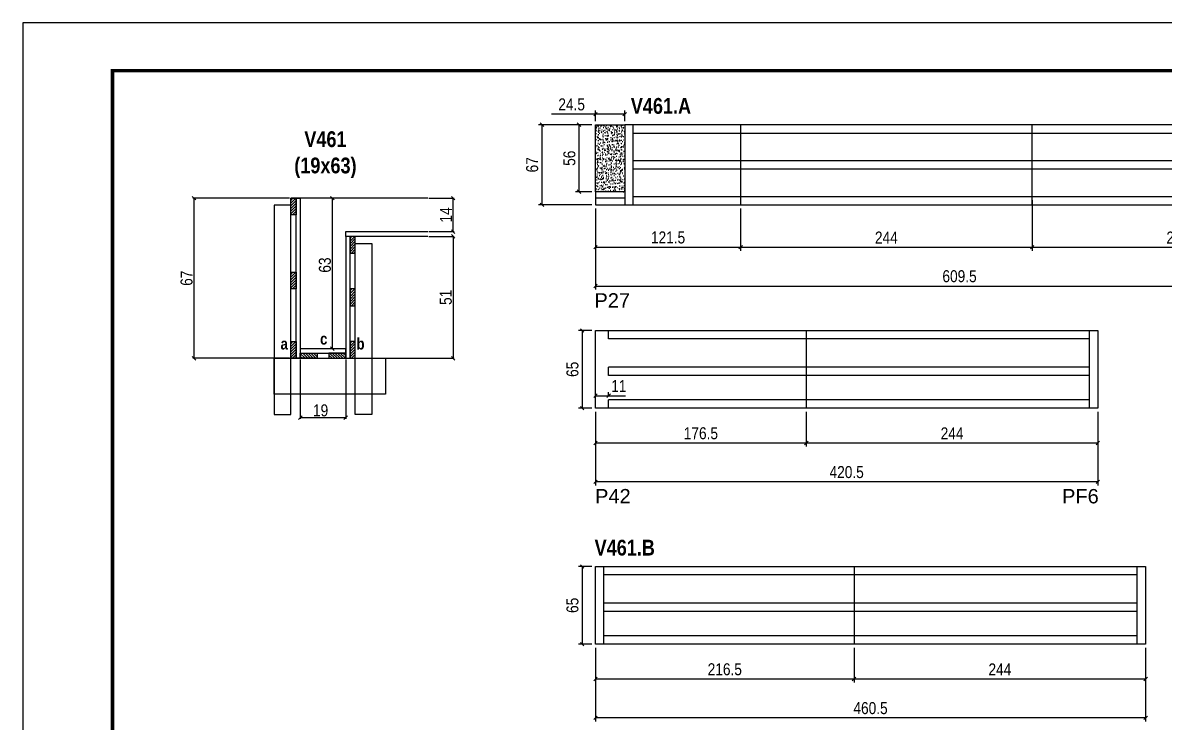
# Model space of a CAD drawing. Extents: x 3309 to 9563, y -2522 to 14608.
# Drawn here: x 6493 to 7449, y 8279 to 8865 of the extents above; entities that cross this region are included whole.
import ezdxf

# ---------------------------------------------------------------- set-up
doc = ezdxf.new("R2010")
doc.units = 0
doc.linetypes.add('DASHED', pattern=[0.75, 0.5, -0.25])
for name, color, linetype in [('5', 5, 'Continuous'), ('COTA', 241, 'Continuous'), ('detalhes', 4, 'Continuous'), ('NOMENCLATURA', 7, 'Continuous'), ('Painéis', 200, 'Continuous'), ('SARR_2.2x7', 40, 'Continuous'), ('SARR_3.5x7', 81, 'Continuous')]:
    doc.layers.add(name, color=color, linetype=linetype)
for name, color, linetype, lineweight in [('CONCRETO', 251, 'Continuous', 25), ('Folhas', 255, 'Continuous', 9), ('SARRAFO DE PRESSAO', 251, 'DASHED', 9)]:
    doc.layers.add(name, color=color, linetype=linetype, lineweight=lineweight)
doc.layers.add('Laje_Perimetro', color=7, linetype='Continuous', plot=False)
doc.styles.add('COTA TECNICA', font='techl___.ttf', dxfattribs={"height": 10})
doc.styles.add('COTA TECNICA 2X', font='techl___.ttf', dxfattribs={"height": 10})
doc.styles.get("Standard").update_dxf_attribs({"font": 'arial.ttf'})
doc.styles.add('TECNICA', font='techb___.ttf', dxfattribs={"height": 10})
doc.dimstyles.new('PAINEL', dxfattribs={"dimtxt": 10, "dimasz": 3, "dimexe": 3, "dimexo": 3, "dimgap": 3, "dimtad": 1, "dimdec": 1, "dimzin": 12, "dimdsep": 46, "dimtxsty": 'COTA TECNICA', "dimblk1": 'OBLIQUE', "dimblk2": 'OBLIQUE', "dimsah": 1, "dimcen": 0.9, "dimclrd": 4, "dimclre": 4, "dimclrt": 240, "dimadec": 1, "dimazin": 3, "dimtfac": 1, "dimtdec": 1, "dimtmove": 0, "dimatfit": 3, "dimfxl": 1, "dimtolj": 1, "dimtzin": 12, "dimarcsym": 0})
doc.dimstyles.new('SECAO', dxfattribs={"dimscale": 0.333333, "dimtxt": 5, "dimasz": 9, "dimexe": 3, "dimexo": 3, "dimgap": 3, "dimtad": 1, "dimdec": 1, "dimlfac": 0.5, "dimzin": 12, "dimdsep": 46, "dimtxsty": 'COTA TECNICA 2X', "dimblk1": 'OBLIQUE', "dimblk2": 'OBLIQUE', "dimsah": 1, "dimcen": 0.9, "dimclrd": 4, "dimclre": 4, "dimclrt": 240, "dimadec": 1, "dimazin": 3, "dimtfac": 1, "dimtdec": 1, "dimtmove": 0, "dimatfit": 3, "dimfxl": 1, "dimtolj": 1, "dimtzin": 12, "dimarcsym": 0})
pattern_1 = [(135, (39960.646, -114927.8855), (-1.122532015, -1.122532015), [])]
pattern_2 = [(45, (-116795.0623, -24637.2545), (-1.122532015, 1.122532015), [])]

# ---------------------------------------------------------------- blocks, each defined once
blk = doc.blocks.new('9999999999')
at = {"layer": 'Folhas'}
blk.add_lwpolyline([(98138.98, 34190.21), (99623.98, 34190.21), (99623.98, 35240.21), (98138.98, 35240.21)], close=True, dxfattribs=at)
at = {"layer": 'Folhas', "color": 30, "const_width": 3}
blk.add_lwpolyline([(98213.98, 34230.21), (99583.98, 34230.21), (99583.98, 35200.21), (98213.98, 35200.21)], close=True, dxfattribs=at)
blk = doc.blocks.new('_Oblique')
at = {"color": 0, "linetype": 'ByBlock', "lineweight": -2}
blk.add_line((-0.5, -0.5), (0.5, 0.5), dxfattribs=at)
blk = doc.blocks.new('*D2033')
at = {"layer": 'COTA', "color": 4, "lineweight": -2, "transparency": 16777216}
for p, q in [((6725.11, 8583.28), (6725.11, 8533.53)), ((6763.11, 8583.28), (6763.11, 8533.53)), ((6763.11, 8534.53), (6725.11, 8534.53))]:
    blk.add_line(p, q, dxfattribs=at)
at = {"layer": 'Defpoints', "color": 0, "transparency": 16777216}
for p in [(6725.11, 8584.28), (6763.11, 8584.28), (6725.11, 8534.53)]:
    blk.add_point(p, dxfattribs=at)
at = {"layer": 'COTA', "color": 4, "lineweight": -2, "transparency": 16777216, "xscale": 3, "yscale": 3, "zscale": 3, "rotation": 180}
blk.add_blockref('_Oblique', (6725.11, 8534.53), dxfattribs=at)
at = {"layer": 'COTA', "color": 4, "lineweight": -2, "transparency": 16777216, "xscale": 3, "yscale": 3, "zscale": 3}
blk.add_blockref('_Oblique', (6763.11, 8534.53), dxfattribs=at)
at = {"layer": 'COTA', "color": 240, "transparency": 16777216, "insert": (6742.11, 8540.62), "char_height": 10, "attachment_point": 5, "style": 'COTA TECNICA 2X'}
blk.add_mtext('\\A1;19', dxfattribs=at)
blk = doc.blocks.new('*D2034')
at = {"layer": 'COTA', "color": 4, "lineweight": -2, "transparency": 16777216}
for p, q in [((6716.11, 8718.28), (6635.06, 8718.28)), ((6636.06, 8718.28), (6636.06, 8584.28)), ((6716.11, 8584.28), (6635.06, 8584.28))]:
    blk.add_line(p, q, dxfattribs=at)
at = {"layer": 'Defpoints', "color": 0, "transparency": 16777216}
for p in [(6717.11, 8718.28, 0), (6636.06, 8584.28), (6717.11, 8584.28, 0)]:
    blk.add_point(p, dxfattribs=at)
at = {"layer": 'COTA', "color": 4, "lineweight": -2, "transparency": 16777216, "xscale": 3, "yscale": 3, "zscale": 3}
for p, rotation in [((6636.06, 8718.28), 90), ((6636.06, 8584.28), 270)]:
    blk.add_blockref('_Oblique', p, dxfattribs=dict(at, rotation=rotation))
at = {"layer": 'COTA', "color": 240, "transparency": 16777216, "insert": (6629.96, 8651.28), "char_height": 10, "attachment_point": 5, "rotation": 90, "style": 'COTA TECNICA 2X'}
blk.add_mtext('\\A1;67', dxfattribs=at)
blk = doc.blocks.new('*D2035')
at = {"layer": 'COTA', "color": 4, "lineweight": -2, "transparency": 16777216}
for p, q in [((6832.81, 8686.28), (6854.03, 8686.28)), ((6853.03, 8686.28), (6853.03, 8584.28)), ((6772.11, 8584.28), (6854.03, 8584.28))]:
    blk.add_line(p, q, dxfattribs=at)
at = {"layer": 'Defpoints', "color": 0, "transparency": 16777216}
for p in [(6831.81, 8686.28), (6771.11, 8584.28, 0), (6853.03, 8584.28)]:
    blk.add_point(p, dxfattribs=at)
at = {"layer": 'COTA', "color": 4, "lineweight": -2, "transparency": 16777216, "xscale": 3, "yscale": 3, "zscale": 3}
for p, rotation in [((6853.03, 8686.28), 90), ((6853.03, 8584.28), 270)]:
    blk.add_blockref('_Oblique', p, dxfattribs=dict(at, rotation=rotation))
at = {"layer": 'COTA', "color": 240, "transparency": 16777216, "insert": (6846.92, 8635.28), "char_height": 10, "attachment_point": 5, "rotation": 90, "style": 'COTA TECNICA 2X'}
blk.add_mtext('\\A1;51', dxfattribs=at)
blk = doc.blocks.new('*D2036')
at = {"layer": 'COTA', "color": 4, "lineweight": -2, "transparency": 16777216}
for p, q in [((6762.11, 8718.28), (6750.93, 8718.28)), ((6751.93, 8592.28), (6751.93, 8718.28)), ((6762.11, 8592.28), (6750.93, 8592.28))]:
    blk.add_line(p, q, dxfattribs=at)
at = {"layer": 'Defpoints', "color": 0, "transparency": 16777216}
for p in [(6751.93, 8718.28), (6763.11, 8718.28), (6763.11, 8592.28)]:
    blk.add_point(p, dxfattribs=at)
at = {"layer": 'COTA', "color": 4, "lineweight": -2, "transparency": 16777216, "xscale": 3, "yscale": 3, "zscale": 3}
for p, rotation in [((6751.93, 8718.28), 90), ((6751.93, 8592.28), 270)]:
    blk.add_blockref('_Oblique', p, dxfattribs=dict(at, rotation=rotation))
at = {"layer": 'COTA', "color": 240, "transparency": 16777216, "insert": (6745.71, 8662.28), "char_height": 10, "attachment_point": 5, "rotation": 90, "style": 'COTA TECNICA 2X'}
blk.add_mtext('\\A1;63', dxfattribs=at)
blk = doc.blocks.new('*D2037')
at = {"layer": 'COTA', "color": 4, "lineweight": -2, "transparency": 16777216}
for p, q in [((6832.81, 8718.28), (6854.03, 8718.28)), ((6853.03, 8690.28), (6853.03, 8718.28)), ((6832.81, 8690.28), (6854.03, 8690.28))]:
    blk.add_line(p, q, dxfattribs=at)
at = {"layer": 'Defpoints', "color": 0, "transparency": 16777216}
for p in [(6831.81, 8718.28), (6853.03, 8718.28), (6831.81, 8690.28)]:
    blk.add_point(p, dxfattribs=at)
at = {"layer": 'COTA', "color": 4, "lineweight": -2, "transparency": 16777216, "xscale": 3, "yscale": 3, "zscale": 3}
for p, rotation in [((6853.03, 8718.28), 90), ((6853.03, 8690.28), 270)]:
    blk.add_blockref('_Oblique', p, dxfattribs=dict(at, rotation=rotation))
at = {"layer": 'COTA', "color": 240, "transparency": 16777216, "insert": (6846.95, 8704.28), "char_height": 10, "attachment_point": 5, "rotation": 90, "style": 'COTA TECNICA 2X'}
blk.add_mtext('\\A1;14', dxfattribs=at)
blk = doc.blocks.new('*D2039')
at = {"layer": 'COTA', "color": 4, "lineweight": -2, "transparency": 16777216}
for p, q in [((6972.17, 8709.69), (6972.17, 8641.75)), ((7581.67, 8709.69), (7581.67, 8641.75)), ((6972.17, 8644.75), (7581.67, 8644.75))]:
    blk.add_line(p, q, dxfattribs=at)
at = {"layer": 'Defpoints', "color": 0, "transparency": 16777216}
for p in [(6972.17, 8712.69), (7581.67, 8712.69), (7581.67, 8644.75)]:
    blk.add_point(p, dxfattribs=at)
at = {"layer": 'COTA', "color": 4, "lineweight": -2, "transparency": 16777216, "xscale": 3, "yscale": 3, "zscale": 3, "rotation": 180}
blk.add_blockref('_Oblique', (6972.17, 8644.75), dxfattribs=at)
at = {"layer": 'COTA', "color": 4, "lineweight": -2, "transparency": 16777216, "xscale": 3, "yscale": 3, "zscale": 3}
blk.add_blockref('_Oblique', (7581.67, 8644.75), dxfattribs=at)
at = {"layer": 'COTA', "color": 240, "transparency": 16777216, "insert": (7276.92, 8652.89), "char_height": 10, "attachment_point": 5, "style": 'COTA TECNICA'}
blk.add_mtext('\\A1;609.5', dxfattribs=at)
blk = doc.blocks.new('*D2040')
at = {"layer": 'COTA', "color": 4, "lineweight": -2, "transparency": 16777216}
for p, q in [((6972.17, 8709.69), (6972.17, 8674.24)), ((7093.67, 8709.69), (7093.67, 8674.24)), ((6972.17, 8677.24), (7093.67, 8677.24))]:
    blk.add_line(p, q, dxfattribs=at)
at = {"layer": 'Defpoints', "color": 0, "transparency": 16777216}
for p in [(6972.17, 8712.69), (7093.67, 8712.69), (7093.67, 8677.24)]:
    blk.add_point(p, dxfattribs=at)
at = {"layer": 'COTA', "color": 4, "lineweight": -2, "transparency": 16777216, "xscale": 3, "yscale": 3, "zscale": 3, "rotation": 180}
blk.add_blockref('_Oblique', (6972.17, 8677.24), dxfattribs=at)
at = {"layer": 'COTA', "color": 4, "lineweight": -2, "transparency": 16777216, "xscale": 3, "yscale": 3, "zscale": 3}
blk.add_blockref('_Oblique', (7093.67, 8677.24), dxfattribs=at)
at = {"layer": 'COTA', "color": 240, "transparency": 16777216, "insert": (7032.92, 8685.35), "char_height": 10, "attachment_point": 5, "style": 'COTA TECNICA'}
blk.add_mtext('\\A1;121.5', dxfattribs=at)
blk = doc.blocks.new('*D2038')
at = {"layer": 'COTA', "color": 4, "lineweight": -2, "transparency": 16777216}
for p, q in [((7337.67, 8716.69), (7337.67, 8674.24)), ((7581.67, 8709.69), (7581.67, 8674.24)), ((7337.67, 8677.24), (7581.67, 8677.24))]:
    blk.add_line(p, q, dxfattribs=at)
at = {"layer": 'Defpoints', "color": 0, "transparency": 16777216}
for p in [(7337.67, 8719.69), (7581.67, 8712.69), (7581.67, 8677.24)]:
    blk.add_point(p, dxfattribs=at)
at = {"layer": 'COTA', "color": 4, "lineweight": -2, "transparency": 16777216, "xscale": 3, "yscale": 3, "zscale": 3, "rotation": 180}
blk.add_blockref('_Oblique', (7337.67, 8677.24), dxfattribs=at)
at = {"layer": 'COTA', "color": 4, "lineweight": -2, "transparency": 16777216, "xscale": 3, "yscale": 3, "zscale": 3}
blk.add_blockref('_Oblique', (7581.67, 8677.24), dxfattribs=at)
at = {"layer": 'COTA', "color": 240, "transparency": 16777216, "insert": (7459.67, 8685.31), "char_height": 10, "attachment_point": 5, "style": 'COTA TECNICA'}
blk.add_mtext('\\A1;244', dxfattribs=at)
blk = doc.blocks.new('*D2041')
at = {"layer": 'COTA', "color": 4, "lineweight": -2, "transparency": 16777216}
for p, q in [((6969.17, 8779.69), (6924.36, 8779.69)), ((6927.36, 8779.69), (6927.36, 8712.69)), ((6969.17, 8712.69), (6924.36, 8712.69))]:
    blk.add_line(p, q, dxfattribs=at)
at = {"layer": 'Defpoints', "color": 0, "transparency": 16777216}
for p in [(6972.17, 8779.69), (6927.36, 8712.69), (6972.17, 8712.69)]:
    blk.add_point(p, dxfattribs=at)
at = {"layer": 'COTA', "color": 4, "lineweight": -2, "transparency": 16777216, "xscale": 3, "yscale": 3, "zscale": 3}
for p, rotation in [((6927.36, 8779.69), 90), ((6927.36, 8712.69), 270)]:
    blk.add_blockref('_Oblique', p, dxfattribs=dict(at, rotation=rotation))
at = {"layer": 'COTA', "color": 240, "transparency": 16777216, "insert": (6919.25, 8746.19), "char_height": 10, "attachment_point": 5, "rotation": 90, "style": 'COTA TECNICA'}
blk.add_mtext('\\A1;67', dxfattribs=at)
blk = doc.blocks.new('*D2044')
at = {"layer": 'COTA', "color": 4, "lineweight": -2, "transparency": 16777216}
for p, q in [((7093.67, 8709.69), (7093.67, 8674.24)), ((7337.67, 8709.69), (7337.67, 8674.24)), ((7093.67, 8677.24), (7337.67, 8677.24))]:
    blk.add_line(p, q, dxfattribs=at)
at = {"layer": 'Defpoints', "color": 0, "transparency": 16777216}
for p in [(7093.67, 8712.69), (7337.67, 8712.69), (7337.67, 8677.24)]:
    blk.add_point(p, dxfattribs=at)
at = {"layer": 'COTA', "color": 4, "lineweight": -2, "transparency": 16777216, "xscale": 3, "yscale": 3, "zscale": 3, "rotation": 180}
blk.add_blockref('_Oblique', (7093.67, 8677.24), dxfattribs=at)
at = {"layer": 'COTA', "color": 4, "lineweight": -2, "transparency": 16777216, "xscale": 3, "yscale": 3, "zscale": 3}
blk.add_blockref('_Oblique', (7337.67, 8677.24), dxfattribs=at)
at = {"layer": 'COTA', "color": 240, "transparency": 16777216, "insert": (7215.67, 8685.31), "char_height": 10, "attachment_point": 5, "style": 'COTA TECNICA'}
blk.add_mtext('\\A1;244', dxfattribs=at)
blk = doc.blocks.new('*D2046')
at = {"layer": 'COTA', "color": 4, "lineweight": -2, "transparency": 16777216}
for p, q in [((6972.17, 8539.55), (6972.17, 8477.89)), ((7392.67, 8539.55), (7392.67, 8477.89)), ((7392.67, 8480.89), (6972.17, 8480.89))]:
    blk.add_line(p, q, dxfattribs=at)
at = {"layer": 'Defpoints', "color": 0, "transparency": 16777216}
for p in [(6972.17, 8542.55), (7392.67, 8542.55), (6972.17, 8480.89)]:
    blk.add_point(p, dxfattribs=at)
at = {"layer": 'COTA', "color": 4, "lineweight": -2, "transparency": 16777216, "xscale": 3, "yscale": 3, "zscale": 3, "rotation": 180}
blk.add_blockref('_Oblique', (6972.17, 8480.89), dxfattribs=at)
at = {"layer": 'COTA', "color": 4, "lineweight": -2, "transparency": 16777216, "xscale": 3, "yscale": 3, "zscale": 3}
blk.add_blockref('_Oblique', (7392.67, 8480.89), dxfattribs=at)
at = {"layer": 'COTA', "color": 240, "transparency": 16777216, "insert": (7182.42, 8489), "char_height": 10, "attachment_point": 5, "style": 'COTA TECNICA'}
blk.add_mtext('\\A1;420.5', dxfattribs=at)
blk = doc.blocks.new('*D2047')
at = {"layer": 'COTA', "color": 4, "lineweight": -2, "transparency": 16777216}
for p, q in [((7148.67, 8539.55), (7148.67, 8510.37)), ((7392.67, 8539.55), (7392.67, 8510.37)), ((7392.67, 8513.37), (7148.67, 8513.37))]:
    blk.add_line(p, q, dxfattribs=at)
at = {"layer": 'Defpoints', "color": 0, "transparency": 16777216}
for p in [(7148.67, 8542.55), (7392.67, 8542.55), (7148.67, 8513.37)]:
    blk.add_point(p, dxfattribs=at)
at = {"layer": 'COTA', "color": 4, "lineweight": -2, "transparency": 16777216, "xscale": 3, "yscale": 3, "zscale": 3, "rotation": 180}
blk.add_blockref('_Oblique', (7148.67, 8513.37), dxfattribs=at)
at = {"layer": 'COTA', "color": 4, "lineweight": -2, "transparency": 16777216, "xscale": 3, "yscale": 3, "zscale": 3}
blk.add_blockref('_Oblique', (7392.67, 8513.37), dxfattribs=at)
at = {"layer": 'COTA', "color": 240, "transparency": 16777216, "insert": (7270.67, 8521.45), "char_height": 10, "attachment_point": 5, "style": 'COTA TECNICA'}
blk.add_mtext('\\A1;244', dxfattribs=at)
blk = doc.blocks.new('*D2048')
at = {"layer": 'COTA', "color": 4, "lineweight": -2, "transparency": 16777216}
for p, q in [((6972.17, 8539.55), (6972.17, 8510.37)), ((7148.67, 8539.55), (7148.67, 8510.37)), ((7148.67, 8513.37), (6972.17, 8513.37))]:
    blk.add_line(p, q, dxfattribs=at)
at = {"layer": 'Defpoints', "color": 0, "transparency": 16777216}
for p in [(6972.17, 8542.55), (7148.67, 8542.55), (6972.17, 8513.37)]:
    blk.add_point(p, dxfattribs=at)
at = {"layer": 'COTA', "color": 4, "lineweight": -2, "transparency": 16777216, "xscale": 3, "yscale": 3, "zscale": 3, "rotation": 180}
blk.add_blockref('_Oblique', (6972.17, 8513.37), dxfattribs=at)
at = {"layer": 'COTA', "color": 4, "lineweight": -2, "transparency": 16777216, "xscale": 3, "yscale": 3, "zscale": 3}
blk.add_blockref('_Oblique', (7148.67, 8513.37), dxfattribs=at)
at = {"layer": 'COTA', "color": 240, "transparency": 16777216, "insert": (7060.42, 8521.48), "char_height": 10, "attachment_point": 5, "style": 'COTA TECNICA'}
blk.add_mtext('\\A1;176.5', dxfattribs=at)
blk = doc.blocks.new('*D2049')
at = {"layer": 'COTA', "color": 4, "lineweight": -2, "transparency": 16777216}
for p, q in [((6969.17, 8607.55), (6958.05, 8607.55)), ((6961.05, 8607.55), (6961.05, 8542.55)), ((6969.17, 8542.55), (6958.05, 8542.55))]:
    blk.add_line(p, q, dxfattribs=at)
at = {"layer": 'Defpoints', "color": 0, "transparency": 16777216}
for p in [(6972.17, 8607.55), (6961.05, 8542.55), (6972.17, 8542.55)]:
    blk.add_point(p, dxfattribs=at)
at = {"layer": 'COTA', "color": 4, "lineweight": -2, "transparency": 16777216, "xscale": 3, "yscale": 3, "zscale": 3}
for p, rotation in [((6961.05, 8607.55), 90), ((6961.05, 8542.55), 270)]:
    blk.add_blockref('_Oblique', p, dxfattribs=dict(at, rotation=rotation))
at = {"layer": 'COTA', "color": 240, "transparency": 16777216, "insert": (6952.94, 8575.05), "char_height": 10, "attachment_point": 5, "rotation": 90, "style": 'COTA TECNICA'}
blk.add_mtext('\\A1;65', dxfattribs=at)
blk = doc.blocks.new('*D2050')
at = {"layer": 'COTA', "color": 4, "lineweight": -2, "transparency": 16777216}
for p, q in [((6972.17, 8545.55), (6972.17, 8555.99)), ((6972.17, 8552.99), (6983.17, 8552.99)), ((6983.17, 8552.55), (6983.17, 8555.99)), ((6983.17, 8552.99), (6997.25, 8552.99))]:
    blk.add_line(p, q, dxfattribs=at)
at = {"layer": 'Defpoints', "color": 0, "transparency": 16777216}
for p in [(6983.17, 8552.99), (6983.17, 8549.55), (6972.17, 8542.55)]:
    blk.add_point(p, dxfattribs=at)
at = {"layer": 'COTA', "color": 4, "lineweight": -2, "transparency": 16777216, "xscale": 3, "yscale": 3, "zscale": 3, "rotation": 180}
blk.add_blockref('_Oblique', (6972.17, 8552.99), dxfattribs=at)
at = {"layer": 'COTA', "color": 4, "lineweight": -2, "transparency": 16777216, "xscale": 3, "yscale": 3, "zscale": 3}
blk.add_blockref('_Oblique', (6983.17, 8552.99), dxfattribs=at)
at = {"layer": 'COTA', "color": 240, "transparency": 16777216, "insert": (6991.71, 8561.05), "char_height": 10, "attachment_point": 5, "style": 'COTA TECNICA'}
blk.add_mtext('\\A1;11', dxfattribs=at)
blk = doc.blocks.new('*D2051')
at = {"layer": 'COTA', "color": 4, "lineweight": -2, "transparency": 16777216}
for p, q in [((6972.17, 8342.04), (6972.17, 8280.37)), ((7432.67, 8342.04), (7432.67, 8280.37)), ((7432.67, 8283.37), (6972.17, 8283.37))]:
    blk.add_line(p, q, dxfattribs=at)
at = {"layer": 'Defpoints', "color": 0, "transparency": 16777216}
for p in [(6972.17, 8345.04), (7432.67, 8345.04), (6972.17, 8283.37)]:
    blk.add_point(p, dxfattribs=at)
at = {"layer": 'COTA', "color": 4, "lineweight": -2, "transparency": 16777216, "xscale": 3, "yscale": 3, "zscale": 3, "rotation": 180}
blk.add_blockref('_Oblique', (6972.17, 8283.37), dxfattribs=at)
at = {"layer": 'COTA', "color": 4, "lineweight": -2, "transparency": 16777216, "xscale": 3, "yscale": 3, "zscale": 3}
blk.add_blockref('_Oblique', (7432.67, 8283.37), dxfattribs=at)
at = {"layer": 'COTA', "color": 240, "transparency": 16777216, "insert": (7202.42, 8291.48), "char_height": 10, "attachment_point": 5, "style": 'COTA TECNICA'}
blk.add_mtext('\\A1;460.5', dxfattribs=at)
blk = doc.blocks.new('*D2052')
at = {"layer": 'COTA', "color": 4, "lineweight": -2, "transparency": 16777216}
for p, q in [((7188.67, 8342.04), (7188.67, 8312.86)), ((7432.67, 8342.04), (7432.67, 8312.86)), ((7432.67, 8315.86), (7188.67, 8315.86))]:
    blk.add_line(p, q, dxfattribs=at)
at = {"layer": 'Defpoints', "color": 0, "transparency": 16777216}
for p in [(7188.67, 8345.04), (7432.67, 8345.04), (7188.67, 8315.86)]:
    blk.add_point(p, dxfattribs=at)
at = {"layer": 'COTA', "color": 4, "lineweight": -2, "transparency": 16777216, "xscale": 3, "yscale": 3, "zscale": 3, "rotation": 180}
blk.add_blockref('_Oblique', (7188.67, 8315.86), dxfattribs=at)
at = {"layer": 'COTA', "color": 4, "lineweight": -2, "transparency": 16777216, "xscale": 3, "yscale": 3, "zscale": 3}
blk.add_blockref('_Oblique', (7432.67, 8315.86), dxfattribs=at)
at = {"layer": 'COTA', "color": 240, "transparency": 16777216, "insert": (7310.67, 8323.93), "char_height": 10, "attachment_point": 5, "style": 'COTA TECNICA'}
blk.add_mtext('\\A1;244', dxfattribs=at)
blk = doc.blocks.new('*D2053')
at = {"layer": 'COTA', "color": 4, "lineweight": -2, "transparency": 16777216}
for p, q in [((6972.17, 8342.04), (6972.17, 8312.86)), ((7188.67, 8342.04), (7188.67, 8312.86)), ((7188.67, 8315.86), (6972.17, 8315.86))]:
    blk.add_line(p, q, dxfattribs=at)
at = {"layer": 'Defpoints', "color": 0, "transparency": 16777216}
for p in [(6972.17, 8345.04), (7188.67, 8345.04), (6972.17, 8315.86)]:
    blk.add_point(p, dxfattribs=at)
at = {"layer": 'COTA', "color": 4, "lineweight": -2, "transparency": 16777216, "xscale": 3, "yscale": 3, "zscale": 3, "rotation": 180}
blk.add_blockref('_Oblique', (6972.17, 8315.86), dxfattribs=at)
at = {"layer": 'COTA', "color": 4, "lineweight": -2, "transparency": 16777216, "xscale": 3, "yscale": 3, "zscale": 3}
blk.add_blockref('_Oblique', (7188.67, 8315.86), dxfattribs=at)
at = {"layer": 'COTA', "color": 240, "transparency": 16777216, "insert": (7080.42, 8323.97), "char_height": 10, "attachment_point": 5, "style": 'COTA TECNICA'}
blk.add_mtext('\\A1;216.5', dxfattribs=at)
blk = doc.blocks.new('*D2054')
at = {"layer": 'COTA', "color": 4, "lineweight": -2, "transparency": 16777216}
for p, q in [((6969.17, 8410.04), (6958.05, 8410.04)), ((6961.05, 8410.04), (6961.05, 8345.04)), ((6969.17, 8345.04), (6958.05, 8345.04))]:
    blk.add_line(p, q, dxfattribs=at)
at = {"layer": 'Defpoints', "color": 0, "transparency": 16777216}
for p in [(6972.17, 8410.04), (6961.05, 8345.04), (6972.17, 8345.04)]:
    blk.add_point(p, dxfattribs=at)
at = {"layer": 'COTA', "color": 4, "lineweight": -2, "transparency": 16777216, "xscale": 3, "yscale": 3, "zscale": 3}
for p, rotation in [((6961.05, 8410.04), 90), ((6961.05, 8345.04), 270)]:
    blk.add_blockref('_Oblique', p, dxfattribs=dict(at, rotation=rotation))
at = {"layer": 'COTA', "color": 240, "transparency": 16777216, "insert": (6952.94, 8377.54), "char_height": 10, "attachment_point": 5, "rotation": 90, "style": 'COTA TECNICA'}
blk.add_mtext('\\A1;65', dxfattribs=at)
blk = doc.blocks.new('*D2100')
at = {"layer": 'COTA', "color": 4, "lineweight": -2, "transparency": 16777216}
for p, q in [((6969.17, 8779.69), (6955.48, 8779.69)), ((6958.48, 8723.69), (6958.48, 8779.69)), ((6969.17, 8723.69), (6955.48, 8723.69))]:
    blk.add_line(p, q, dxfattribs=at)
at = {"layer": 'Defpoints', "color": 0, "transparency": 16777216}
for p in [(6958.48, 8779.69), (6972.17, 8779.69), (6972.17, 8723.69)]:
    blk.add_point(p, dxfattribs=at)
at = {"layer": 'COTA', "color": 4, "lineweight": -2, "transparency": 16777216, "xscale": 3, "yscale": 3, "zscale": 3}
for p, rotation in [((6958.48, 8779.69), 90), ((6958.48, 8723.69), 270)]:
    blk.add_blockref('_Oblique', p, dxfattribs=dict(at, rotation=rotation))
at = {"layer": 'COTA', "color": 240, "transparency": 16777216, "insert": (6950.37, 8751.69), "char_height": 10, "attachment_point": 5, "rotation": 90, "style": 'COTA TECNICA'}
blk.add_mtext('\\A1;56', dxfattribs=at)
blk = doc.blocks.new('*D2101')
at = {"layer": 'COTA', "color": 4, "lineweight": -2, "transparency": 16777216}
for p, q in [((6972.17, 8788.58), (6935.29, 8788.58)), ((6972.17, 8782.69), (6972.17, 8791.58)), ((6996.67, 8788.58), (6972.17, 8788.58)), ((6996.67, 8782.69), (6996.67, 8791.58))]:
    blk.add_line(p, q, dxfattribs=at)
at = {"layer": 'Defpoints', "color": 0, "transparency": 16777216}
for p in [(6972.17, 8788.58), (6972.17, 8779.69), (6996.67, 8779.69)]:
    blk.add_point(p, dxfattribs=at)
at = {"layer": 'COTA', "color": 4, "lineweight": -2, "transparency": 16777216, "xscale": 3, "yscale": 3, "zscale": 3, "rotation": 180}
blk.add_blockref('_Oblique', (6972.17, 8788.58), dxfattribs=at)
at = {"layer": 'COTA', "color": 4, "lineweight": -2, "transparency": 16777216, "xscale": 3, "yscale": 3, "zscale": 3}
blk.add_blockref('_Oblique', (6996.67, 8788.58), dxfattribs=at)
at = {"layer": 'COTA', "color": 240, "transparency": 16777216, "insert": (6952.23, 8796.69), "char_height": 10, "attachment_point": 5, "style": 'COTA TECNICA'}
blk.add_mtext('\\A1;24.5', dxfattribs=at)

msp = doc.modelspace()

# ---------------------------------------------------------------- hatches: boundary and pattern name
at = {"layer": 'COTA'}
h = msp.add_hatch(dxfattribs=at)
h.set_pattern_fill('AR-CONC', color=256, scale=0.03)
h.paths.add_polyline_path([(6996.67, 8779.69), (6972.17, 8779.69), (6972.17, 8723.69), (6996.67, 8723.69)])
at = {"layer": 'SARR_2.2x7'}
h = msp.add_hatch(dxfattribs=at)
h.set_pattern_fill('ANSI31', color=256, scale=0.5)
h.set_pattern_definition([(45, (-116795.0623, -24517.2545), (-1.122532015, 1.122532015), [])])
h.paths.add_polyline_path([(6717.11, 8704.28), (6721.51, 8704.28), (6721.51, 8718.28), (6717.11, 8718.28)])
h = msp.add_hatch(dxfattribs=at)
h.set_pattern_fill('ANSI31', color=256, scale=0.5)
h.set_pattern_definition([(45, (-116795.0623, -24549.2545), (-1.122532015, 1.122532015), [])])
h.paths.add_polyline_path([(6771.11, 8672.28), (6766.71, 8672.28), (6766.71, 8686.28), (6771.11, 8686.28)])
h = msp.add_hatch(dxfattribs=at)
h.set_pattern_fill('ANSI31', color=256, scale=0.5)
h.set_pattern_definition([(45, (-116795.0623, -24579.2545), (-1.122532015, 1.122532015), [])])
h.paths.add_polyline_path([(6717.11, 8642.28), (6721.51, 8642.28), (6721.51, 8656.28), (6717.11, 8656.28)])
h = msp.add_hatch(dxfattribs=at)
h.set_pattern_fill('ANSI31', color=256, scale=0.5)
h.set_pattern_definition([(45, (-116795.0623, -24593.2545), (-1.122532015, 1.122532015), [])])
h.paths.add_polyline_path([(6771.11, 8628.28), (6766.71, 8628.28), (6766.71, 8642.28), (6771.11, 8642.28)])
h = msp.add_hatch(dxfattribs=at)
h.set_pattern_fill('ANSI31', color=256, scale=0.5)
h.set_pattern_definition(pattern_2)
h.paths.add_polyline_path([(6717.11, 8584.28), (6721.51, 8584.28), (6721.51, 8598.28), (6717.11, 8598.28)])
h = msp.add_hatch(dxfattribs=at)
h.set_pattern_fill('ANSI31', color=256, scale=0.5)
h.set_pattern_definition(pattern_2)
h.paths.add_polyline_path([(6771.11, 8584.28), (6766.71, 8584.28), (6766.71, 8598.28), (6771.11, 8598.28)])
h = msp.add_hatch(dxfattribs=at)
h.set_pattern_fill('ANSI31', color=256, scale=0.5, angle=90)
h.set_pattern_definition(pattern_1)
h.paths.add_polyline_path([(6739.11, 8584.28), (6739.11, 8588.68), (6725.11, 8588.68), (6725.11, 8584.28)])
h = msp.add_hatch(dxfattribs=at)
h.set_pattern_fill('ANSI31', color=256, scale=0.5, angle=90)
h.set_pattern_definition(pattern_1)
h.paths.add_polyline_path([(6749.11, 8588.68), (6749.11, 8584.28), (6763.11, 8584.28), (6763.11, 8588.68)])

# ---------------------------------------------------------------- linework, layer by layer
at = {"layer": 'CONCRETO', "linetype": 'Continuous'}
msp.add_line((6831.81, 8718.28), (6717.11, 8718.28), dxfattribs=at)
at = {"layer": 'COTA'}
for p, q in [((6972.17, 8723.69), (6972.17, 8779.69)), ((6972.17, 8779.69), (6996.67, 8779.69)), ((6996.67, 8723.69), (6996.67, 8712.69))]:
    msp.add_line(p, q, dxfattribs=at)
at = {"layer": 'Laje_Perimetro'}
msp.add_lwpolyline([(7977.87, 8864.98), (6492.87, 8864.98), (6492.87, 7814.98), (7977.87, 7814.98)], close=True, dxfattribs=at)
at = {"layer": 'Painéis', "linetype": 'ByBlock'}
for p, q in [((7581.67, 8779.69), (6996.67, 8779.69)), ((6996.67, 8779.69), (6996.67, 8723.69)), ((7093.67, 8779.69), (7093.67, 8712.69)), ((7337.67, 8712.69), (7337.67, 8779.69)), ((6972.17, 8723.69), (6972.17, 8712.69)), ((6996.67, 8723.69), (6972.17, 8723.69)), ((6972.17, 8712.69), (7581.67, 8712.69)), ((6972.17, 8542.55), (6972.17, 8607.55)), ((6972.17, 8607.55), (7392.67, 8607.55)), ((7148.67, 8607.55), (7148.67, 8542.55)), ((7392.67, 8607.55), (7392.67, 8542.55)), ((7392.67, 8542.55), (6972.17, 8542.55)), ((6972.17, 8345.04), (6972.17, 8410.04)), ((6972.17, 8410.04), (7432.67, 8410.04)), ((7188.67, 8410.04), (7188.67, 8345.04)), ((7432.67, 8410.04), (7432.67, 8345.04)), ((7432.67, 8345.04), (6972.17, 8345.04))]:
    msp.add_line(p, q, dxfattribs=at)
at = {"layer": 'Painéis', "linetype": 'Continuous'}
for points in [[(6721.51, 8584.28), (6721.51, 8718.28), (6725.11, 8718.28), (6725.11, 8584.28)], [(6766.71, 8584.28), (6766.71, 8686.28), (6763.11, 8686.28), (6763.11, 8584.28)], [(6763.11, 8592.28), (6725.11, 8592.28), (6725.11, 8588.68), (6763.11, 8588.68)]]:
    msp.add_lwpolyline(points, close=True, dxfattribs=at)
at = {"layer": 'Painéis', "linetype": 'Continuous', "elevation": 0}
msp.add_lwpolyline([(6831.81, 8686.28), (6763.11, 8686.28), (6763.11, 8690.28), (6831.81, 8690.28)], dxfattribs=at)
at = {"layer": 'SARR_2.2x7', "linetype": 'Continuous'}
for p, q in [((7003.67, 8712.69), (7003.67, 8779.69)), ((7003.67, 8772.69), (7093.67, 8772.69)), ((7093.67, 8772.69), (7337.67, 8772.69)), ((7337.67, 8772.69), (7570.67, 8772.69)), ((7003.67, 8749.69), (7093.67, 8749.69)), ((7093.67, 8749.69), (7337.67, 8749.69)), ((7337.67, 8749.69), (7570.67, 8749.69)), ((7003.67, 8742.69), (7093.67, 8742.69)), ((7093.67, 8742.69), (7337.67, 8742.69)), ((7337.67, 8742.69), (7570.67, 8742.69)), ((6996.67, 8718.19), (6972.17, 8718.19)), ((7003.67, 8719.69), (7093.67, 8719.69)), ((7093.67, 8719.69), (7337.67, 8719.69)), ((7337.67, 8719.69), (7570.67, 8719.69)), ((6983.17, 8600.55), (6983.17, 8607.55)), ((7385.67, 8542.55), (7385.67, 8607.55)), ((7148.67, 8600.55), (6983.17, 8600.55)), ((7385.67, 8600.55), (7148.67, 8600.55)), ((7148.67, 8576.82), (6983.17, 8576.82)), ((6983.17, 8569.82), (6983.17, 8576.82)), ((7385.67, 8576.82), (7148.67, 8576.82)), ((7148.67, 8569.82), (6983.17, 8569.82)), ((7385.67, 8569.82), (7148.67, 8569.82)), ((7148.67, 8549.55), (6983.17, 8549.55)), ((6983.17, 8542.55), (6983.17, 8549.55)), ((7385.67, 8549.55), (7148.67, 8549.55)), ((6979.17, 8345.04), (6979.17, 8410.04)), ((7425.67, 8345.04), (7425.67, 8410.04)), ((7188.67, 8403.04), (6979.17, 8403.04)), ((7425.67, 8403.04), (7188.67, 8403.04)), ((7188.67, 8379.3), (6979.17, 8379.3)), ((7425.67, 8379.3), (7188.67, 8379.3)), ((7188.67, 8372.3), (6979.17, 8372.3)), ((7425.67, 8372.3), (7188.67, 8372.3)), ((7188.67, 8352.04), (6979.17, 8352.04)), ((7425.67, 8352.04), (7188.67, 8352.04))]:
    msp.add_line(p, q, dxfattribs=at)
at = {"layer": 'SARR_2.2x7'}
for points in [[(6721.51, 8718.28), (6721.51, 8704.28), (6717.11, 8704.28), (6717.11, 8718.28)], [(6766.71, 8686.28), (6766.71, 8672.28), (6771.11, 8672.28), (6771.11, 8686.28)], [(6721.51, 8656.28), (6721.51, 8642.28), (6717.11, 8642.28), (6717.11, 8656.28)], [(6766.71, 8642.28), (6766.71, 8628.28), (6771.11, 8628.28), (6771.11, 8642.28)], [(6721.51, 8598.28), (6721.51, 8584.28), (6717.11, 8584.28), (6717.11, 8598.28)], [(6766.71, 8598.28), (6766.71, 8584.28), (6771.11, 8584.28), (6771.11, 8598.28)], [(6725.11, 8588.68), (6739.11, 8588.68), (6739.11, 8584.28), (6725.11, 8584.28)], [(6763.11, 8588.68), (6749.11, 8588.68), (6749.11, 8584.28), (6763.11, 8584.28)]]:
    msp.add_lwpolyline(points, close=True, dxfattribs=at)
at = {"layer": 'SARR_3.5x7'}
for points in [[(6717.11, 8712.28), (6703.11, 8712.28), (6703.11, 8537.31), (6717.11, 8537.31)], [(6771.11, 8680.28), (6785.11, 8680.28), (6785.11, 8537.31), (6771.11, 8537.31)], [(6703.11, 8584.28), (6796.29, 8584.28), (6796.29, 8554.19), (6703.11, 8554.19)]]:
    msp.add_lwpolyline(points, close=True, dxfattribs=at)

# ---------------------------------------------------------------- block references
at = {"layer": 'SARRAFO DE PRESSAO', "color": 6, "linetype": 'ByBlock'}
msp.add_blockref('9999999999', (-91646.11, -26375.22), dxfattribs=at)

# ---------------------------------------------------------------- texts
at = {"layer": '5', "linetype": 'Continuous'}
for s, rotation, p in [('P27', 359.99996, (6971.3, 8626.74)), ('P42', 0.00004, (6971.82, 8462.88)), ('PF6', 359.99996, (7362.69, 8462.88))]:
    msp.add_text(s, height=12, rotation=rotation, dxfattribs=at).set_placement(p)
at = {"layer": 'detalhes', "style": 'TECNICA'}
for s, p in [('a', (6708.59, 8591.65)), ('c', (6741.65, 8595.76)), ('b', (6772.15, 8591.63))]:
    msp.add_text(s, height=9.6, dxfattribs=at).set_placement(p)
at = {"layer": 'NOMENCLATURA', "style": 'TECNICA'}
for s, p in [('V461.A', (7001.76, 8788.88)), ('V461.B', (6971.45, 8419.22))]:
    msp.add_text(s, height=13.2, dxfattribs=at).set_placement(p)
at = {"layer": 'NOMENCLATURA', "insert": (6746.14, 8774.26), "char_height": 13.2, "attachment_point": 2, "style": 'TECNICA'}
msp.add_mtext_dynamic_manual_height_columns('V461\\P(19x63)', width=300.2766, gutter_width=1, heights=[0], dxfattribs=at)

# ---------------------------------------------------------------- dimensions: what is measured, and where the dimension line sits
at = {"layer": 'COTA'}
for base, p1, p2, picture, middle in [((6972.17, 8788.58), (6996.67, 8779.69), (6972.17, 8779.69), '*D2101', (6952.23, 8796.69)), ((7093.67, 8677.24), (6972.17, 8712.69), (7093.67, 8712.69), '*D2040', (7032.92, 8685.35)), ((7337.67, 8677.24), (7093.67, 8712.69), (7337.67, 8712.69), '*D2044', (7215.67, 8685.31)), ((6983.17, 8552.99), (6972.17, 8542.55), (6983.17, 8549.55), '*D2050', (6991.71, 8561.05)), ((6972.17, 8480.89), (7392.67, 8542.55), (6972.17, 8542.55), '*D2046', (7182.42, 8489)), ((6972.17, 8283.37), (7432.67, 8345.04), (6972.17, 8345.04), '*D2051', (7202.42, 8291.48))]:
    dim = msp.add_linear_dim(base=base, p1=p1, p2=p2, dimstyle='PAINEL', dxfattribs=at)
    dim.commit()
    dim.dimension.update_dxf_attribs({"geometry": picture, "text_midpoint": middle})
for base, p1, p2, angle, dimstyle, picture, middle in [((6927.36, 8712.69), (6972.17, 8779.69), (6972.17, 8712.69), 90, 'PAINEL', '*D2041', (6919.25, 8746.19)), ((6958.48, 8779.69), (6972.17, 8723.69), (6972.17, 8779.69), 90, 'PAINEL', '*D2100', (6950.37, 8751.69)), ((6636.06, 8584.28, 0), (6717.11, 8718.28), (6717.11, 8584.28), 90, 'SECAO', '*D2034', (6629.96, 8651.28, 0)), ((6853.03, 8718.28), (6831.81, 8690.28), (6831.81, 8718.28), 90, 'SECAO', '*D2037', (6846.95, 8704.28)), ((7581.67, 8644.75), (6972.17, 8712.69), (7581.67, 8712.69), 180, 'PAINEL', '*D2039', (7276.92, 8652.89)), ((6853.03, 8584.28, 0), (6831.81, 8686.28), (6771.11, 8584.28), 90, 'SECAO', '*D2035', (6846.92, 8635.28, 0)), ((6961.05, 8542.55), (6972.17, 8607.55), (6972.17, 8542.55), 90, 'PAINEL', '*D2049', (6952.94, 8575.05)), ((7148.67, 8513.37), (7392.67, 8542.55), (7148.67, 8542.55), 180, 'PAINEL', '*D2047', (7270.67, 8521.45)), ((6961.05, 8345.04), (6972.17, 8410.04), (6972.17, 8345.04), 90, 'PAINEL', '*D2054', (6952.94, 8377.54)), ((7188.67, 8315.86), (7432.67, 8345.04), (7188.67, 8345.04), 180, 'PAINEL', '*D2052', (7310.67, 8323.93))]:
    dim = msp.add_linear_dim(base=base, p1=p1, p2=p2, angle=angle, dimstyle=dimstyle, dxfattribs=at)
    dim.commit()
    dim.dimension.update_dxf_attribs({"geometry": picture, "text_midpoint": middle})
for base, p1, p2, angle, picture, middle in [((6751.93, 8718.28), (6763.11, 8592.28), (6763.11, 8718.28), 90, '*D2036', (6751.93, 8662.28)), ((6725.11, 8534.53), (6763.11, 8584.28), (6725.11, 8584.28), 180, '*D2033', (6742.11, 8534.53))]:
    dim = msp.add_linear_dim(base=base, p1=p1, p2=p2, angle=angle, dimstyle='SECAO', dxfattribs=at)
    dim.commit()
    dim.dimension.update_dxf_attribs({"geometry": picture, "text_midpoint": middle, "dimtype": 160})
dim = msp.add_linear_dim(base=(7581.67, 8677.24), p1=(7337.67, 8719.69), p2=(7581.67, 8712.69), dimstyle='PAINEL', override={"dimtmove": 1}, dxfattribs=at)
dim.commit()
dim.dimension.update_dxf_attribs({"geometry": '*D2038', "text_midpoint": (7459.67, 8685.31)})
for base, p1, p2, picture, middle in [((6972.17, 8513.37), (7148.67, 8542.55), (6972.17, 8542.55), '*D2048', (7060.42, 8521.48)), ((6972.17, 8315.86), (7188.67, 8345.04), (6972.17, 8345.04), '*D2053', (7080.42, 8323.97))]:
    dim = msp.add_linear_dim(base=base, p1=p1, p2=p2, angle=180, dimstyle='PAINEL', override={"dimtmove": 1}, dxfattribs=at)
    dim.commit()
    dim.dimension.update_dxf_attribs({"geometry": picture, "text_midpoint": middle})

doc.saveas('drawing.dxf')
